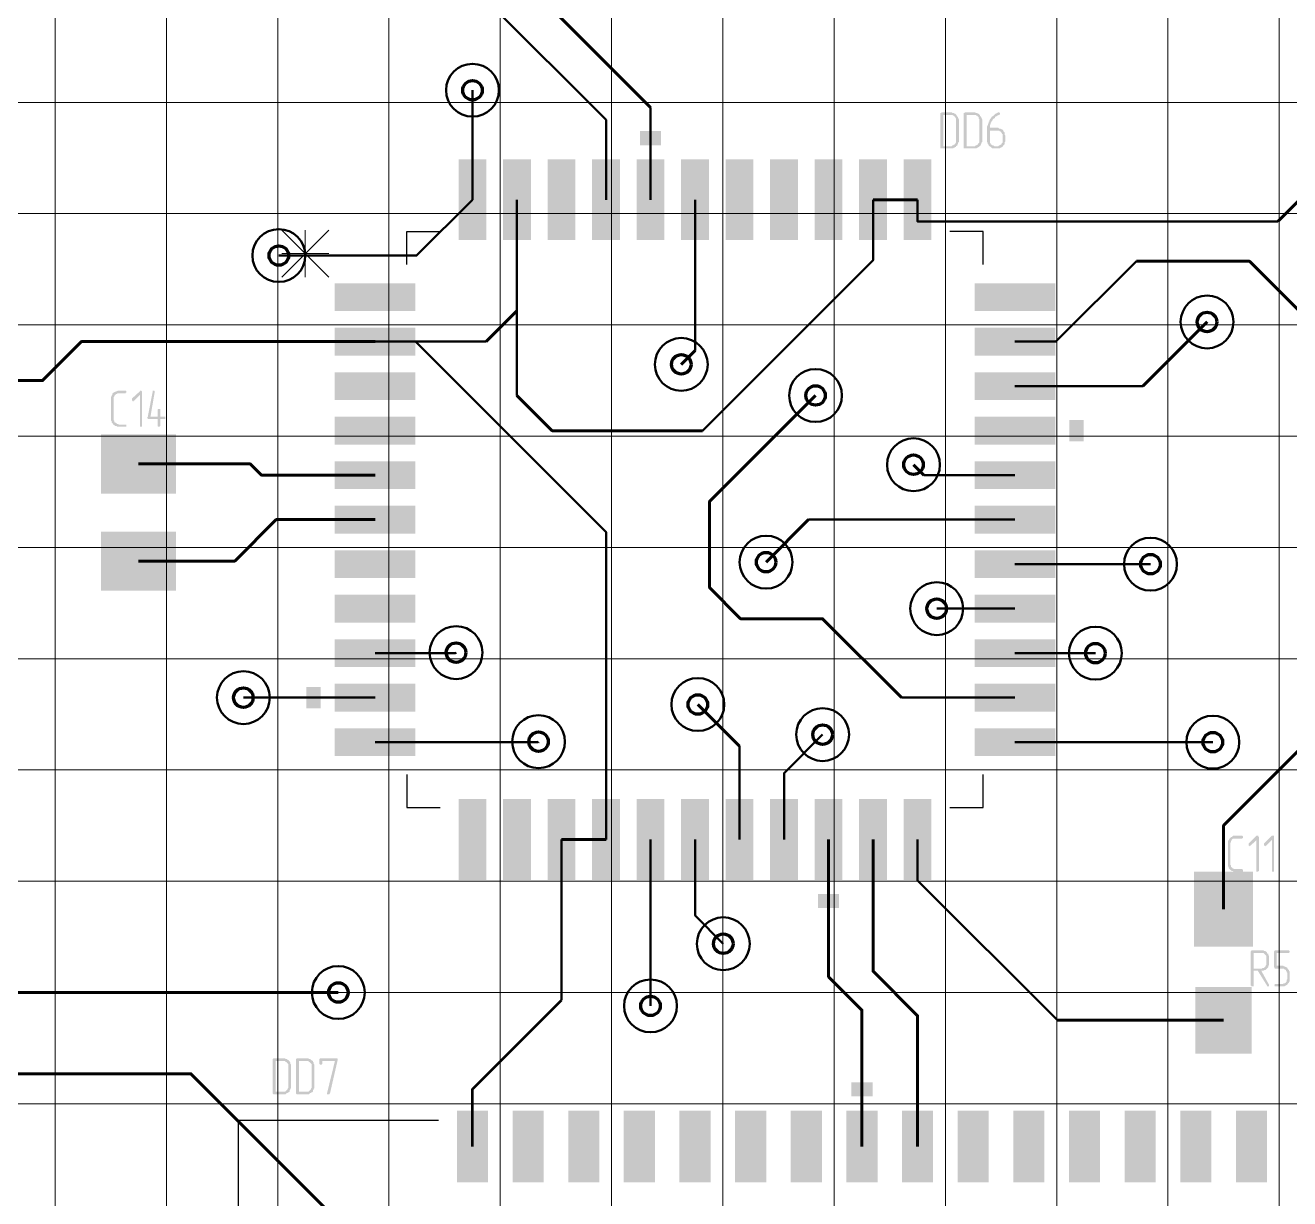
# Paper-space layout 'Layout1' of a CAD drawing. Extents: x -1 to 840, y -1 to 593.
# Drawn here: x 200.23 to 245.69, y 407.77 to 449.96 of the extents above; entities that cross this region are included whole.
import ezdxf

# ---------------------------------------------------------------- set-up
doc = ezdxf.new("R2010")
doc.units = 0
doc.header["$MEASUREMENT"] = 0
doc.layers.add('PDF _Геометрия', color=7, linetype='CONTINUOUS')
doc.layers.add('PDF _Сплошная заливка', color=7, linetype='CONTINUOUS')

psp = doc.layouts.get("Layout1")

# ---------------------------------------------------------------- hatches: boundary and pattern name
at = {"layer": 'PDF _Сплошная заливка', "transparency": 33554559}
h = psp.add_hatch(color=256, dxfattribs=at)
h.paths.add_polyline_path([(233.517, 446.731), (233.237, 446.731), (233.237, 445.613), (233.517, 445.613), (233.542, 445.613), (233.542, 445.613), (233.568, 445.638), (233.593, 445.638), (233.618, 445.664), (233.644, 445.664), (233.644, 445.664), (233.644, 445.689), (233.669, 445.689), (233.669, 445.715), (233.669, 445.715), (233.695, 445.74), (233.695, 445.765), (233.695, 445.791), (233.695, 446.553), (233.695, 446.553), (233.695, 446.553), (233.695, 446.578), (233.695, 446.578), (233.695, 446.604), (233.669, 446.629), (233.669, 446.654), (233.644, 446.68), (233.644, 446.68), (233.618, 446.68), (233.618, 446.705), (233.593, 446.705), (233.593, 446.705), (233.568, 446.731), (233.542, 446.731)], flags=0)
h.paths.add_polyline_path([(233.517, 446.832), (233.542, 446.832), (233.568, 446.807), (233.618, 446.807), (233.644, 446.781), (233.669, 446.781), (233.695, 446.756), (233.695, 446.756), (233.72, 446.731), (233.72, 446.731), (233.72, 446.705), (233.746, 446.68), (233.771, 446.654), (233.771, 446.629), (233.796, 446.578), (233.796, 446.578), (233.796, 446.553), (233.796, 445.791), (233.796, 445.791), (233.796, 445.791), (233.796, 445.791), (233.796, 445.791), (233.796, 445.765), (233.771, 445.74), (233.771, 445.715), (233.746, 445.664), (233.746, 445.638), (233.695, 445.613), (233.695, 445.613), (233.695, 445.588), (233.669, 445.588), (233.644, 445.562), (233.618, 445.562), (233.593, 445.537), (233.542, 445.537), (233.517, 445.537), (233.187, 445.537), (233.161, 445.537), (233.161, 445.537), (233.161, 445.537), (233.136, 445.537), (233.136, 445.562), (233.136, 445.562), (233.136, 446.781), (233.136, 446.781), (233.136, 446.781), (233.136, 446.807), (233.136, 446.807), (233.161, 446.807), (233.161, 446.807), (233.161, 446.832), (233.187, 446.832)], flags=0)
h = psp.add_hatch(color=256, dxfattribs=at)
h.paths.add_polyline_path([(234.355, 446.731), (234.076, 446.731), (234.076, 445.613), (234.355, 445.613), (234.381, 445.613), (234.381, 445.613), (234.406, 445.638), (234.431, 445.638), (234.457, 445.664), (234.482, 445.664), (234.482, 445.664), (234.482, 445.689), (234.482, 445.689), (234.508, 445.715), (234.508, 445.715), (234.533, 445.74), (234.533, 445.765), (234.533, 445.791), (234.533, 446.553), (234.533, 446.553), (234.533, 446.553), (234.533, 446.578), (234.533, 446.578), (234.508, 446.604), (234.508, 446.629), (234.508, 446.654), (234.482, 446.68), (234.482, 446.68), (234.457, 446.68), (234.457, 446.705), (234.431, 446.705), (234.431, 446.705), (234.406, 446.731), (234.381, 446.731)], flags=0)
h.paths.add_polyline_path([(234.355, 446.832), (234.381, 446.832), (234.406, 446.807), (234.457, 446.807), (234.482, 446.781), (234.508, 446.781), (234.533, 446.756), (234.533, 446.756), (234.559, 446.731), (234.559, 446.731), (234.559, 446.705), (234.584, 446.68), (234.609, 446.654), (234.609, 446.629), (234.635, 446.578), (234.635, 446.578), (234.635, 446.553), (234.635, 445.791), (234.635, 445.791), (234.635, 445.791), (234.635, 445.791), (234.635, 445.791), (234.635, 445.765), (234.609, 445.74), (234.609, 445.715), (234.584, 445.664), (234.584, 445.638), (234.533, 445.613), (234.533, 445.613), (234.533, 445.588), (234.508, 445.588), (234.482, 445.562), (234.457, 445.562), (234.431, 445.537), (234.381, 445.537), (234.355, 445.537), (234, 445.537), (234, 445.537), (234, 445.537), (234, 445.537), (233.974, 445.537), (233.974, 445.562), (233.974, 445.562), (233.974, 446.781), (233.974, 446.781), (233.974, 446.781), (233.974, 446.807), (233.974, 446.807), (233.974, 446.807), (234, 446.807), (234, 446.832), (234.025, 446.832)], flags=0)
h = psp.add_hatch(color=256, dxfattribs=at)
h.paths.add_polyline_path([(235.194, 446.172), (234.914, 446.172), (234.914, 445.791), (234.914, 445.791), (234.914, 445.791), (234.914, 445.765), (234.914, 445.765), (234.914, 445.74), (234.94, 445.715), (234.94, 445.689), (234.965, 445.664), (234.965, 445.664), (234.965, 445.664), (234.99, 445.664), (234.99, 445.638), (235.016, 445.638), (235.041, 445.638), (235.067, 445.613), (235.092, 445.613), (235.194, 445.613), (235.219, 445.613), (235.219, 445.613), (235.244, 445.638), (235.27, 445.638), (235.295, 445.664), (235.321, 445.664), (235.321, 445.664), (235.321, 445.689), (235.321, 445.689), (235.346, 445.715), (235.346, 445.715), (235.371, 445.74), (235.371, 445.765), (235.371, 445.791), (235.371, 445.994), (235.371, 445.994), (235.371, 445.994), (235.371, 446.019), (235.371, 446.045), (235.346, 446.045), (235.346, 446.07), (235.321, 446.096), (235.321, 446.121), (235.321, 446.121), (235.295, 446.121), (235.295, 446.146), (235.27, 446.146), (235.27, 446.146), (235.244, 446.172), (235.219, 446.172)], flags=0)
h.paths.add_polyline_path([(235.244, 446.832), (235.244, 446.832), (235.27, 446.807), (235.27, 446.807), (235.27, 446.807), (235.27, 446.781), (235.27, 446.781), (235.27, 446.781), (235.27, 446.781), (235.27, 446.756), (235.27, 446.756), (235.27, 446.756), (235.27, 446.756), (235.244, 446.731), (235.244, 446.731), (235.219, 446.731), (235.219, 446.731), (235.168, 446.705), (235.168, 446.705), (235.168, 446.705), (235.143, 446.68), (235.143, 446.68), (235.117, 446.68), (235.092, 446.654), (235.092, 446.654), (235.092, 446.629), (235.067, 446.629), (235.067, 446.604), (235.041, 446.604), (235.016, 446.578), (235.016, 446.553), (234.99, 446.527), (234.99, 446.527), (234.99, 446.502), (234.965, 446.502), (234.965, 446.477), (234.965, 446.477), (234.94, 446.451), (234.94, 446.426), (234.94, 446.4), (234.94, 446.4), (234.914, 446.375), (234.914, 446.375), (234.914, 446.35), (234.914, 446.324), (234.914, 446.324), (234.914, 446.299), (234.914, 446.273), (235.194, 446.273), (235.194, 446.273), (235.219, 446.273), (235.244, 446.248), (235.27, 446.248), (235.321, 446.223), (235.346, 446.223), (235.371, 446.197), (235.397, 446.172), (235.397, 446.172), (235.397, 446.146), (235.422, 446.121), (235.448, 446.096), (235.448, 446.07), (235.448, 446.019), (235.473, 445.994), (235.473, 445.791), (235.473, 445.791), (235.473, 445.791), (235.473, 445.791), (235.473, 445.791), (235.448, 445.765), (235.448, 445.74), (235.448, 445.689), (235.422, 445.664), (235.397, 445.638), (235.371, 445.613), (235.371, 445.613), (235.371, 445.588), (235.346, 445.588), (235.321, 445.562), (235.295, 445.562), (235.27, 445.537), (235.219, 445.537), (235.194, 445.537), (235.092, 445.537), (235.067, 445.537), (235.041, 445.537), (235.016, 445.537), (234.99, 445.537), (234.965, 445.562), (234.94, 445.588), (234.889, 445.613), (234.889, 445.613), (234.889, 445.613), (234.889, 445.613), (234.863, 445.638), (234.863, 445.664), (234.838, 445.689), (234.838, 445.715), (234.812, 445.765), (234.812, 445.791), (234.812, 445.791), (234.812, 446.223), (234.812, 446.223), (234.812, 446.223), (234.812, 446.223), (234.812, 446.248), (234.812, 446.273), (234.812, 446.273), (234.812, 446.299), (234.812, 446.324), (234.838, 446.375), (234.863, 446.451), (234.863, 446.477), (234.889, 446.502), (234.889, 446.527), (234.914, 446.578), (234.914, 446.578), (234.914, 446.578), (234.914, 446.578), (234.94, 446.604), (234.94, 446.604), (234.965, 446.629), (234.965, 446.654), (234.99, 446.68), (235.016, 446.68), (235.041, 446.705), (235.067, 446.731), (235.092, 446.756), (235.117, 446.781), (235.143, 446.781), (235.168, 446.807), (235.219, 446.832), (235.219, 446.832)], flags=0)
for points in [[(203.844, 436.825), (203.844, 436.825), (203.87, 436.799), (203.87, 436.799), (203.87, 436.799), (203.87, 436.799), (203.87, 436.774), (203.87, 436.774), (203.87, 436.774), (203.87, 436.748), (203.87, 436.748), (203.87, 436.748), (203.844, 436.748), (203.844, 436.723), (203.819, 436.723), (203.59, 436.723), (203.565, 436.723), (203.565, 436.723), (203.539, 436.723), (203.514, 436.698), (203.489, 436.698), (203.463, 436.672), (203.463, 436.672), (203.463, 436.672), (203.438, 436.647), (203.438, 436.647), (203.438, 436.621), (203.412, 436.596), (203.412, 436.571), (203.412, 436.545), (203.412, 435.809), (203.412, 435.809), (203.412, 435.783), (203.412, 435.783), (203.412, 435.758), (203.438, 435.732), (203.438, 435.707), (203.438, 435.682), (203.463, 435.682), (203.463, 435.682), (203.489, 435.656), (203.489, 435.656), (203.514, 435.656), (203.514, 435.631), (203.539, 435.631), (203.565, 435.631), (203.59, 435.605), (203.844, 435.605), (203.844, 435.605), (203.844, 435.605), (203.87, 435.605), (203.87, 435.605), (203.87, 435.58), (203.87, 435.58), (203.87, 435.58), (203.87, 435.58), (203.87, 435.555), (203.87, 435.555), (203.87, 435.529), (203.87, 435.529), (203.844, 435.529), (203.844, 435.529), (203.819, 435.529), (203.59, 435.529), (203.59, 435.529), (203.565, 435.529), (203.539, 435.529), (203.514, 435.555), (203.463, 435.555), (203.438, 435.58), (203.412, 435.605), (203.412, 435.605), (203.387, 435.605), (203.387, 435.631), (203.387, 435.631), (203.361, 435.656), (203.336, 435.682), (203.336, 435.732), (203.311, 435.758), (203.311, 435.783), (203.311, 435.809), (203.311, 436.545), (203.311, 436.545), (203.311, 436.545), (203.311, 436.571), (203.311, 436.571), (203.311, 436.596), (203.336, 436.621), (203.336, 436.647), (203.361, 436.672), (203.361, 436.698), (203.387, 436.748), (203.412, 436.748), (203.412, 436.748), (203.412, 436.748), (203.438, 436.774), (203.463, 436.774), (203.489, 436.799), (203.514, 436.799), (203.565, 436.825), (203.565, 436.825)], [(204.403, 436.825), (204.403, 436.825), (204.428, 436.799), (204.428, 436.799), (204.428, 436.799), (204.428, 436.799), (204.428, 436.774), (204.428, 435.58), (204.428, 435.555), (204.428, 435.555), (204.428, 435.555), (204.428, 435.529), (204.428, 435.529), (204.403, 435.529), (204.403, 435.529), (204.378, 435.529), (204.378, 435.529), (204.378, 435.529), (204.378, 435.529), (204.352, 435.529), (204.352, 435.529), (204.352, 435.555), (204.352, 435.555), (204.352, 435.58), (204.352, 436.672), (204.149, 436.469), (204.149, 436.469), (204.124, 436.469), (204.124, 436.444), (204.124, 436.444), (204.098, 436.444), (204.098, 436.444), (204.098, 436.469), (204.073, 436.469), (204.073, 436.469), (204.073, 436.469), (204.073, 436.494), (204.073, 436.494), (204.073, 436.494), (204.073, 436.52), (204.073, 436.52), (204.073, 436.545), (204.352, 436.799), (204.352, 436.825), (204.378, 436.825), (204.378, 436.825), (204.378, 436.825)], [(204.86, 436.825), (204.86, 436.825), (204.886, 436.799), (204.886, 436.799), (204.886, 436.799), (204.886, 436.799), (204.886, 436.774), (204.886, 436.774), (204.733, 435.885), (204.987, 435.885), (204.987, 436.139), (204.987, 436.139), (204.987, 436.139), (204.987, 436.139), (205.013, 436.164), (205.013, 436.164), (205.013, 436.164), (205.013, 436.164), (205.038, 436.164), (205.038, 436.164), (205.038, 436.164), (205.064, 436.164), (205.064, 436.164), (205.064, 436.164), (205.089, 436.164), (205.089, 436.139), (205.089, 436.139), (205.089, 435.885), (205.216, 435.885), (205.241, 435.885), (205.241, 435.885), (205.267, 435.885), (205.267, 435.885), (205.267, 435.859), (205.267, 435.859), (205.267, 435.859), (205.267, 435.859), (205.267, 435.834), (205.267, 435.834), (205.267, 435.809), (205.267, 435.809), (205.241, 435.809), (205.241, 435.809), (205.216, 435.809), (205.089, 435.809), (205.089, 435.58), (205.089, 435.555), (205.089, 435.555), (205.089, 435.555), (205.064, 435.529), (205.064, 435.529), (205.064, 435.529), (205.064, 435.529), (205.038, 435.529), (205.038, 435.529), (205.038, 435.529), (205.013, 435.529), (205.013, 435.529), (205.013, 435.529), (204.987, 435.555), (204.987, 435.555), (204.987, 435.58), (204.987, 435.809), (204.657, 435.809), (204.657, 435.809), (204.632, 435.809), (204.632, 435.809), (204.632, 435.809), (204.632, 435.834), (204.632, 435.834), (204.606, 435.859), (204.632, 435.859), (204.81, 436.774), (204.81, 436.799), (204.81, 436.799), (204.81, 436.799), (204.81, 436.825), (204.86, 436.825)], [(243.984, 420.823), (243.984, 420.823), (244.009, 420.797), (244.009, 420.797), (244.009, 420.797), (244.009, 420.797), (244.009, 420.772), (244.009, 420.772), (244.009, 420.772), (244.009, 420.746), (244.009, 420.746), (244.009, 420.746), (244.009, 420.746), (243.984, 420.746), (243.984, 420.721), (243.73, 420.721), (243.73, 420.721), (243.704, 420.721), (243.679, 420.721), (243.653, 420.721), (243.628, 420.696), (243.603, 420.67), (243.603, 420.67), (243.603, 420.67), (243.603, 420.645), (243.577, 420.645), (243.577, 420.619), (243.577, 420.594), (243.552, 420.569), (243.552, 420.543), (243.552, 419.807), (243.552, 419.807), (243.552, 419.781), (243.552, 419.781), (243.577, 419.756), (243.577, 419.73), (243.577, 419.705), (243.603, 419.705), (243.603, 419.68), (243.628, 419.68), (243.628, 419.654), (243.628, 419.654), (243.653, 419.654), (243.679, 419.629), (243.704, 419.629), (243.73, 419.629), (243.755, 419.629), (243.984, 419.629), (243.984, 419.603), (243.984, 419.603), (244.009, 419.603), (244.009, 419.603), (244.009, 419.603), (244.009, 419.578), (244.009, 419.578), (244.009, 419.578), (244.009, 419.553), (244.009, 419.553), (244.009, 419.527), (244.009, 419.527), (244.009, 419.527), (243.984, 419.527), (243.984, 419.527), (243.73, 419.527), (243.73, 419.527), (243.704, 419.527), (243.679, 419.527), (243.653, 419.553), (243.628, 419.553), (243.577, 419.578), (243.552, 419.603), (243.552, 419.603), (243.552, 419.603), (243.526, 419.629), (243.526, 419.629), (243.501, 419.654), (243.501, 419.68), (243.475, 419.73), (243.475, 419.756), (243.475, 419.781), (243.475, 419.807), (243.475, 420.543), (243.475, 420.543), (243.475, 420.543), (243.475, 420.569), (243.475, 420.569), (243.475, 420.594), (243.475, 420.619), (243.475, 420.645), (243.501, 420.67), (243.526, 420.721), (243.552, 420.746), (243.552, 420.746), (243.552, 420.746), (243.552, 420.746), (243.577, 420.772), (243.603, 420.772), (243.628, 420.797), (243.653, 420.823), (243.704, 420.823), (243.73, 420.823)], [(244.543, 420.823), (244.543, 420.823), (244.568, 420.823), (244.568, 420.797), (244.568, 420.797), (244.568, 420.797), (244.593, 420.772), (244.593, 419.578), (244.593, 419.553), (244.568, 419.553), (244.568, 419.553), (244.568, 419.527), (244.568, 419.527), (244.568, 419.527), (244.543, 419.527), (244.543, 419.527), (244.543, 419.527), (244.517, 419.527), (244.517, 419.527), (244.492, 419.527), (244.492, 419.527), (244.492, 419.553), (244.492, 419.553), (244.492, 419.578), (244.492, 420.67), (244.288, 420.467), (244.288, 420.467), (244.288, 420.467), (244.263, 420.467), (244.263, 420.442), (244.263, 420.442), (244.238, 420.467), (244.238, 420.467), (244.212, 420.467), (244.212, 420.467), (244.212, 420.467), (244.212, 420.492), (244.212, 420.492), (244.212, 420.492), (244.212, 420.518), (244.212, 420.518), (244.212, 420.543), (244.492, 420.823), (244.492, 420.823), (244.517, 420.823), (244.517, 420.823), (244.543, 420.823)], [(245.101, 420.823), (245.101, 420.823), (245.127, 420.823), (245.127, 420.797), (245.127, 420.797), (245.127, 420.797), (245.127, 420.772), (245.127, 419.578), (245.127, 419.553), (245.127, 419.553), (245.127, 419.553), (245.127, 419.527), (245.127, 419.527), (245.127, 419.527), (245.101, 419.527), (245.101, 419.527), (245.101, 419.527), (245.076, 419.527), (245.076, 419.527), (245.051, 419.527), (245.051, 419.527), (245.051, 419.553), (245.051, 419.553), (245.051, 419.578), (245.051, 420.67), (244.847, 420.467), (244.847, 420.467), (244.847, 420.467), (244.822, 420.467), (244.822, 420.442), (244.822, 420.442), (244.797, 420.467), (244.797, 420.467), (244.771, 420.467), (244.771, 420.467), (244.771, 420.467), (244.771, 420.492), (244.771, 420.492), (244.771, 420.492), (244.771, 420.518), (244.771, 420.518), (244.771, 420.543), (245.051, 420.823), (245.051, 420.823), (245.076, 420.823), (245.076, 420.823), (245.101, 420.823)], [(245.66, 416.708), (245.66, 416.708), (245.686, 416.682), (245.686, 416.682), (245.686, 416.682), (245.686, 416.682), (245.686, 416.657), (245.686, 416.657), (245.686, 416.657), (245.686, 416.632), (245.686, 416.632), (245.686, 416.632), (245.686, 416.632), (245.66, 416.606), (245.66, 416.606), (245.228, 416.606), (245.228, 416.149), (245.432, 416.149), (245.432, 416.149), (245.457, 416.149), (245.483, 416.124), (245.508, 416.124), (245.559, 416.098), (245.584, 416.098), (245.609, 416.073), (245.609, 416.047), (245.635, 416.047), (245.635, 416.022), (245.66, 415.997), (245.66, 415.971), (245.686, 415.946), (245.686, 415.895), (245.686, 415.87), (245.686, 415.692), (245.686, 415.692), (245.686, 415.666), (245.686, 415.666), (245.686, 415.666), (245.686, 415.641), (245.686, 415.616), (245.686, 415.59), (245.66, 415.539), (245.635, 415.514), (245.609, 415.489), (245.609, 415.489), (245.609, 415.463), (245.584, 415.463), (245.559, 415.438), (245.533, 415.438), (245.508, 415.412), (245.457, 415.412), (245.406, 415.412), (245.178, 415.412), (245.178, 415.412), (245.152, 415.412), (245.152, 415.412), (245.152, 415.412), (245.152, 415.438), (245.152, 415.438), (245.127, 415.463), (245.127, 415.463), (245.152, 415.463), (245.152, 415.463), (245.152, 415.489), (245.152, 415.489), (245.152, 415.489), (245.178, 415.489), (245.178, 415.489), (245.432, 415.489), (245.457, 415.489), (245.457, 415.514), (245.483, 415.514), (245.508, 415.514), (245.533, 415.539), (245.559, 415.539), (245.559, 415.565), (245.559, 415.565), (245.559, 415.565), (245.584, 415.59), (245.584, 415.616), (245.584, 415.641), (245.609, 415.666), (245.609, 415.692), (245.609, 415.87), (245.609, 415.87), (245.609, 415.87), (245.609, 415.895), (245.584, 415.92), (245.584, 415.92), (245.584, 415.946), (245.559, 415.971), (245.559, 415.997), (245.533, 415.997), (245.533, 415.997), (245.533, 416.022), (245.508, 416.022), (245.483, 416.022), (245.483, 416.047), (245.457, 416.047), (245.406, 416.047), (245.178, 416.047), (245.178, 416.047), (245.152, 416.047), (245.152, 416.073), (245.152, 416.073), (245.152, 416.073), (245.127, 416.098), (245.127, 416.657), (245.127, 416.657), (245.127, 416.657), (245.152, 416.682), (245.152, 416.682), (245.152, 416.682), (245.152, 416.708), (245.178, 416.708), (245.178, 416.708)], [(211.415, 412.822), (211.44, 412.822), (211.44, 412.822), (211.44, 412.822), (211.466, 412.796), (211.466, 412.796), (211.466, 412.771), (211.466, 412.771), (211.186, 411.552), (211.186, 411.552), (211.186, 411.552), (211.161, 411.552), (211.161, 411.526), (211.135, 411.526), (211.135, 411.526), (211.11, 411.526), (211.11, 411.526), (211.11, 411.526), (211.084, 411.526), (211.084, 411.552), (211.084, 411.552), (211.084, 411.577), (211.084, 411.577), (211.364, 412.72), (210.907, 412.72), (210.907, 412.644), (210.907, 412.644), (210.907, 412.618), (210.907, 412.618), (210.881, 412.593), (210.881, 412.593), (210.881, 412.593), (210.856, 412.593), (210.856, 412.593), (210.856, 412.593), (210.856, 412.593), (210.83, 412.593), (210.83, 412.593), (210.83, 412.593), (210.805, 412.618), (210.805, 412.618), (210.805, 412.644), (210.805, 412.771), (210.805, 412.771), (210.805, 412.796), (210.805, 412.796), (210.805, 412.796), (210.83, 412.822), (210.83, 412.822), (210.83, 412.822), (210.856, 412.822)]]:
    psp.add_hatch(color=256, dxfattribs=at).paths.add_polyline_path(points)
h = psp.add_hatch(color=256, dxfattribs=at)
h.paths.add_polyline_path([(244.67, 416.606), (244.39, 416.606), (244.39, 416.047), (244.695, 416.047), (244.695, 416.047), (244.72, 416.073), (244.746, 416.073), (244.771, 416.073), (244.771, 416.098), (244.797, 416.098), (244.797, 416.098), (244.822, 416.124), (244.822, 416.124), (244.822, 416.149), (244.847, 416.174), (244.847, 416.174), (244.847, 416.2), (244.847, 416.251), (244.847, 416.428), (244.847, 416.428), (244.847, 416.428), (244.847, 416.454), (244.847, 416.479), (244.847, 416.479), (244.847, 416.505), (244.822, 416.53), (244.797, 416.555), (244.797, 416.555), (244.797, 416.555), (244.771, 416.581), (244.771, 416.581), (244.746, 416.606), (244.72, 416.606), (244.695, 416.606)], flags=0)
h.paths.add_polyline_path([(244.695, 416.708), (244.72, 416.708), (244.746, 416.708), (244.771, 416.682), (244.797, 416.682), (244.847, 416.657), (244.873, 416.632), (244.873, 416.632), (244.873, 416.632), (244.873, 416.606), (244.898, 416.581), (244.924, 416.581), (244.924, 416.53), (244.949, 416.505), (244.949, 416.479), (244.949, 416.454), (244.949, 416.428), (244.949, 416.251), (244.949, 416.225), (244.949, 416.225), (244.949, 416.225), (244.949, 416.225), (244.949, 416.2), (244.949, 416.174), (244.924, 416.149), (244.924, 416.098), (244.898, 416.073), (244.873, 416.047), (244.873, 416.047), (244.873, 416.047), (244.847, 416.022), (244.847, 416.022), (244.822, 415.997), (244.797, 415.997), (244.746, 415.971), (244.72, 415.971), (244.67, 415.971), (244.67, 415.971), (244.949, 415.463), (244.949, 415.463), (244.949, 415.463), (244.949, 415.463), (244.949, 415.438), (244.949, 415.438), (244.949, 415.438), (244.949, 415.438), (244.949, 415.412), (244.924, 415.412), (244.924, 415.412), (244.924, 415.412), (244.898, 415.412), (244.898, 415.412), (244.873, 415.412), (244.873, 415.412), (244.873, 415.412), (244.873, 415.412), (244.873, 415.438), (244.543, 415.971), (244.39, 415.971), (244.39, 415.438), (244.39, 415.438), (244.39, 415.438), (244.39, 415.438), (244.39, 415.412), (244.39, 415.412), (244.365, 415.412), (244.365, 415.412), (244.339, 415.412), (244.339, 415.412), (244.339, 415.412), (244.339, 415.412), (244.314, 415.412), (244.314, 415.412), (244.314, 415.412), (244.314, 415.438), (244.288, 415.438), (244.288, 416.657), (244.288, 416.657), (244.288, 416.657), (244.314, 416.682), (244.314, 416.682), (244.314, 416.682), (244.314, 416.708), (244.339, 416.708), (244.339, 416.708)], flags=0)
h = psp.add_hatch(color=256, dxfattribs=at)
h.paths.add_polyline_path([(209.509, 412.72), (209.23, 412.72), (209.23, 411.628), (209.509, 411.628), (209.535, 411.628), (209.56, 411.628), (209.56, 411.628), (209.586, 411.628), (209.611, 411.653), (209.636, 411.679), (209.636, 411.679), (209.636, 411.679), (209.662, 411.704), (209.662, 411.704), (209.662, 411.729), (209.687, 411.755), (209.687, 411.78), (209.687, 411.806), (209.687, 412.542), (209.687, 412.542), (209.687, 412.568), (209.687, 412.568), (209.687, 412.593), (209.687, 412.618), (209.662, 412.644), (209.662, 412.644), (209.636, 412.669), (209.636, 412.669), (209.636, 412.695), (209.611, 412.695), (209.586, 412.695), (209.586, 412.72), (209.56, 412.72), (209.535, 412.72)], flags=0)
h.paths.add_polyline_path([(209.535, 412.822), (209.535, 412.822), (209.56, 412.822), (209.611, 412.796), (209.636, 412.796), (209.662, 412.771), (209.713, 412.746), (209.713, 412.746), (209.713, 412.746), (209.713, 412.72), (209.738, 412.72), (209.738, 412.695), (209.763, 412.669), (209.763, 412.618), (209.789, 412.593), (209.789, 412.568), (209.789, 412.542), (209.789, 411.806), (209.789, 411.806), (209.789, 411.806), (209.789, 411.78), (209.789, 411.78), (209.789, 411.755), (209.763, 411.729), (209.763, 411.704), (209.738, 411.679), (209.738, 411.628), (209.713, 411.602), (209.687, 411.602), (209.687, 411.602), (209.662, 411.577), (209.636, 411.577), (209.611, 411.552), (209.586, 411.526), (209.535, 411.526), (209.509, 411.526), (209.179, 411.526), (209.154, 411.526), (209.154, 411.526), (209.154, 411.526), (209.128, 411.552), (209.128, 411.552), (209.128, 411.577), (209.128, 412.771), (209.128, 412.771), (209.128, 412.796), (209.128, 412.796), (209.128, 412.796), (209.154, 412.822), (209.154, 412.822), (209.154, 412.822), (209.179, 412.822), (209.509, 412.822)], flags=0)
h = psp.add_hatch(color=256, dxfattribs=at)
h.paths.add_polyline_path([(210.348, 412.72), (210.068, 412.72), (210.068, 411.628), (210.348, 411.628), (210.373, 411.628), (210.373, 411.628), (210.399, 411.628), (210.424, 411.628), (210.449, 411.653), (210.475, 411.679), (210.475, 411.679), (210.475, 411.679), (210.5, 411.704), (210.5, 411.704), (210.5, 411.729), (210.526, 411.755), (210.526, 411.78), (210.526, 411.806), (210.526, 412.542), (210.526, 412.542), (210.526, 412.568), (210.526, 412.568), (210.526, 412.593), (210.526, 412.618), (210.5, 412.644), (210.5, 412.644), (210.475, 412.669), (210.475, 412.669), (210.449, 412.695), (210.449, 412.695), (210.424, 412.695), (210.424, 412.72), (210.399, 412.72), (210.373, 412.72)], flags=0)
h.paths.add_polyline_path([(210.348, 412.822), (210.373, 412.822), (210.399, 412.822), (210.449, 412.796), (210.475, 412.796), (210.5, 412.771), (210.526, 412.746), (210.551, 412.746), (210.551, 412.746), (210.551, 412.72), (210.576, 412.72), (210.576, 412.695), (210.602, 412.669), (210.602, 412.618), (210.627, 412.593), (210.627, 412.568), (210.627, 412.542), (210.627, 411.806), (210.627, 411.806), (210.627, 411.806), (210.627, 411.78), (210.627, 411.78), (210.627, 411.755), (210.602, 411.729), (210.602, 411.704), (210.576, 411.679), (210.576, 411.628), (210.551, 411.602), (210.526, 411.602), (210.526, 411.602), (210.5, 411.577), (210.475, 411.577), (210.449, 411.552), (210.424, 411.526), (210.373, 411.526), (210.348, 411.526), (210.018, 411.526), (209.992, 411.526), (209.992, 411.526), (209.992, 411.526), (209.967, 411.552), (209.967, 411.552), (209.967, 411.577), (209.967, 412.771), (209.967, 412.771), (209.967, 412.796), (209.967, 412.796), (209.967, 412.796), (209.992, 412.822), (209.992, 412.822), (209.992, 412.822), (210.018, 412.822)], flags=0)

# ---------------------------------------------------------------- linework, layer by layer
at = {"layer": 'PDF _Геометрия', "lineweight": 20}
for points in [[(201.307, 329.948), (201.307, 331.188), (201.307, 491.187)], [(205.308, 328.708), (205.308, 331.188), (205.308, 491.187)], [(209.308, 329.948), (209.308, 331.188), (209.308, 491.187)], [(213.309, 328.708), (213.309, 331.188), (213.309, 491.187)], [(217.31, 329.948), (217.31, 331.188), (217.31, 491.187)], [(221.311, 328.708), (221.311, 331.188), (221.311, 491.187)], [(225.311, 329.948), (225.311, 331.188), (225.311, 491.187)], [(229.312, 328.708), (229.312, 331.188), (229.312, 491.187)], [(233.313, 329.948), (233.313, 331.188), (233.313, 491.187)], [(237.314, 328.708), (237.314, 331.188), (237.314, 491.187)], [(241.314, 329.948), (241.314, 331.188), (241.314, 491.187)], [(245.315, 328.708), (245.315, 331.188), (245.315, 491.187)], [(108.05, 447.188), (109.29, 447.188), (349.334, 447.188)], [(106.809, 443.188), (109.29, 443.188), (349.334, 443.188)], [(108.05, 439.188), (109.29, 439.188), (349.334, 439.188)], [(106.809, 435.187), (109.29, 435.187), (349.334, 435.187)], [(108.05, 431.187), (109.29, 431.187), (349.334, 431.187)], [(106.809, 427.187), (109.29, 427.187), (349.334, 427.187)], [(108.05, 423.187), (109.29, 423.187), (349.334, 423.187)], [(106.809, 419.187), (109.29, 419.187), (349.334, 419.187)], [(108.05, 415.187), (109.29, 415.187), (349.334, 415.187)], [(106.809, 411.187), (109.29, 411.187), (349.334, 411.187)]]:
    psp.add_lwpolyline(points, dxfattribs=at)
at = {"layer": 'PDF _Геометрия', "lineweight": 60}
for points in [[(222.711, 447.003), (219.022, 450.692), (219.022, 460.731), (223.391, 465.099), (223.391, 466.947)], [(245.259, 442.9), (246.821, 444.462), (246.821, 446.188)], [(230.712, 443.687), (232.313, 443.687)], [(248.003, 429.997), (248.003, 437.718), (244.243, 441.477), (240.178, 441.477)], [(212.809, 438.587), (202.252, 438.587), (200.852, 437.188), (193.942, 437.188), (190.305, 437.188), (188.014, 437.188), (185.507, 439.694), (184.237, 439.694), (184.237, 409.219), (194.306, 399.153), (194.306, 394.538), (201.956, 402.187)], [(216.806, 438.587), (217.91, 439.692)], [(240.412, 436.987), (242.719, 439.293)], [(223.818, 437.769), (224.311, 438.263)], [(217.91, 436.651), (219.177, 435.384), (224.584, 435.384)], [(228.644, 436.651), (224.835, 432.842), (224.835, 429.743), (225.952, 428.626), (228.899, 428.626), (231.738, 425.788)], [(204.308, 434.188), (208.321, 434.188), (208.721, 433.788), (212.809, 433.788)], [(232.542, 433.788), (232.167, 434.162)], [(243.315, 418.188), (243.315, 421.187), (256.317, 434.188)], [(204.308, 430.694), (207.762, 430.694), (209.256, 432.188), (212.809, 432.188)], [(226.866, 430.657), (228.397, 432.188)], [(225.911, 424.042), (224.413, 425.541)], [(218.668, 424.187), (218.686, 424.205)], [(226.312, 340.108), (223.137, 343.281), (216.806, 343.281), (214.926, 345.161), (214.926, 367.106), (216.552, 368.732), (216.552, 401.904), (206.187, 412.267), (189.928, 412.267), (186.304, 415.89), (186.304, 421.108)], [(219.51, 420.687), (221.111, 420.687)], [(230.312, 409.652), (230.312, 414.553), (229.112, 415.754), (229.112, 420.687)], [(232.313, 409.652), (232.313, 414.35), (230.712, 415.95), (230.712, 420.687)], [(196.306, 415.187), (211.487, 415.187)], [(237.343, 414.188), (243.315, 414.188)]]:
    psp.add_lwpolyline(points, dxfattribs=at)
at = {"layer": 'PDF _Геометрия', "lineweight": 50}
for points in [[(221.111, 443.687), (221.111, 446.557), (216.928, 450.74)], [(209.349, 441.681), (214.303, 441.681), (216.31, 443.687), (216.31, 447.624)], [(222.711, 443.687), (222.711, 447.003)], [(217.91, 436.651), (217.91, 439.692), (217.91, 443.687)], [(224.311, 438.263), (224.311, 443.687)], [(224.584, 435.384), (230.712, 441.512), (230.712, 443.687)], [(245.259, 442.9), (232.313, 442.9), (232.313, 443.687)], [(235.813, 438.587), (237.288, 438.587), (240.178, 441.477)], [(212.809, 438.587), (214.26, 438.587)], [(221.111, 420.687), (221.111, 431.738), (214.26, 438.587), (216.806, 438.587)], [(235.813, 436.987), (240.412, 436.987)], [(232.542, 433.788), (235.813, 433.788)], [(228.397, 432.188), (235.813, 432.188)], [(235.813, 430.587), (240.686, 430.587)], [(233.001, 428.987), (235.813, 428.987)], [(212.809, 427.388), (215.702, 427.388), (215.72, 427.406)], [(235.813, 427.388), (238.705, 427.388)], [(208.074, 425.788), (212.809, 425.788)], [(231.738, 425.788), (235.813, 425.788)], [(212.809, 424.187), (218.668, 424.187)], [(227.512, 420.687), (227.512, 423.073), (228.899, 424.459)], [(235.813, 424.187), (242.928, 424.187)], [(225.911, 420.687), (225.911, 424.042)], [(219.51, 414.909), (219.51, 420.687)], [(222.711, 414.706), (222.711, 420.687)], [(225.327, 416.941), (224.311, 417.957), (224.311, 420.687)], [(237.343, 414.188), (232.313, 419.217), (232.313, 420.687)]]:
    psp.add_lwpolyline(points, dxfattribs=at)
at = {"layer": 'PDF _Геометрия', "lineweight": 15}
for points in [[(209.454, 442.596), (211.146, 440.903)], [(209.454, 440.903), (211.146, 442.596)], [(210.3, 440.903), (210.3, 442.596)], [(209.454, 441.749), (211.146, 441.749)]]:
    psp.add_lwpolyline(points, dxfattribs=at)
at = {"layer": 'PDF _Геометрия', "lineweight": 30}
for points in [[(213.955, 441.353), (213.955, 442.541), (215.144, 442.541)], [(234.667, 441.353), (234.667, 442.541), (233.478, 442.541)], [(213.955, 423.022), (213.955, 421.834), (215.144, 421.834)], [(233.478, 421.834), (234.667, 421.834), (234.667, 423.022)], [(207.899, 403.412), (207.899, 410.597), (215.085, 410.597)]]:
    psp.add_lwpolyline(points, dxfattribs=at)
at = {"layer": 'PDF _Геометрия', "lineweight": 53}
psp.add_lwpolyline([(216.31, 409.652), (216.31, 411.709), (219.51, 414.909)], dxfattribs=at)
at = {"layer": 'PDF _Геометрия', "lineweight": 50}
for centre in [(216.31, 447.624), (209.349, 441.68), (242.719, 439.293), (223.818, 437.769), (228.645, 436.651), (232.167, 434.162), (226.866, 430.657), (240.686, 430.587), (233.002, 428.987), (215.72, 427.406), (238.705, 427.387), (208.074, 425.788), (224.413, 425.541), (218.686, 424.205), (228.899, 424.459), (242.928, 424.187), (225.328, 416.941), (211.487, 415.187), (222.711, 414.706)]:
    psp.add_circle(centre, 0.95, dxfattribs=at)
at = {"layer": 'PDF _Геометрия', "color": 7, "lineweight": 70, "true_color": 0xffffff}
for centre in [(216.31, 447.624), (209.349, 441.681), (242.719, 439.293), (223.818, 437.769), (228.645, 436.651), (232.167, 434.162), (226.866, 430.657), (240.686, 430.587), (233.001, 428.987), (215.72, 427.406), (238.705, 427.387), (208.074, 425.788), (224.413, 425.541), (228.899, 424.459), (218.686, 424.205), (242.928, 424.187), (225.327, 416.941), (211.487, 415.187), (222.711, 414.706)]:
    psp.add_circle(centre, 0.35, dxfattribs=at)
at = {"layer": 'PDF _Сплошная заливка', "lineweight": 0, "transparency": 33554559}
for points in [[(223.092, 445.646), (222.33, 445.646), (223.092, 446.154), (222.33, 446.154)], [(237.772, 435.768), (238.28, 435.768), (237.772, 435.007), (238.28, 435.007)], [(210.851, 426.169), (210.343, 426.169), (210.851, 425.407), (210.343, 425.407)], [(229.493, 418.729), (228.731, 418.729), (229.493, 418.221), (228.731, 418.221)], [(230.693, 411.451), (230.693, 411.959), (229.931, 411.451), (229.931, 411.959)]]:
    psp.add_solid(points, dxfattribs=at)
at = {"layer": 'PDF _Сплошная заливка', "lineweight": 30, "transparency": 33554559}
for points in [[(216.81, 445.138), (216.81, 442.237), (215.81, 445.138), (215.81, 442.237)], [(216.81, 445.138), (216.81, 442.237), (215.81, 445.138), (215.81, 442.237)], [(218.41, 445.138), (218.41, 442.237), (217.41, 445.138), (217.41, 442.237)], [(218.41, 445.138), (218.41, 442.237), (217.41, 445.138), (217.41, 442.237)], [(220.011, 445.138), (220.011, 442.237), (219.01, 445.138), (219.01, 442.237)], [(220.011, 445.138), (220.011, 442.237), (219.01, 445.138), (219.01, 442.237)], [(221.611, 445.138), (221.611, 442.237), (220.611, 445.138), (220.611, 442.237)], [(221.611, 445.138), (221.611, 442.237), (220.611, 445.138), (220.611, 442.237)], [(223.211, 445.138), (223.211, 442.237), (222.211, 445.138), (222.211, 442.237)], [(223.211, 445.138), (223.211, 442.237), (222.211, 445.138), (222.211, 442.237)], [(224.811, 445.138), (224.811, 442.237), (223.811, 445.138), (223.811, 442.237)], [(224.811, 445.138), (224.811, 442.237), (223.811, 445.138), (223.811, 442.237)], [(226.412, 445.138), (226.412, 442.237), (225.411, 445.138), (225.411, 442.237)], [(226.412, 445.138), (226.412, 442.237), (225.411, 445.138), (225.411, 442.237)], [(228.012, 445.138), (228.012, 442.237), (227.012, 445.138), (227.012, 442.237)], [(228.012, 445.138), (228.012, 442.237), (227.012, 445.138), (227.012, 442.237)], [(229.612, 445.138), (229.612, 442.237), (228.612, 445.138), (228.612, 442.237)], [(229.612, 445.138), (229.612, 442.237), (228.612, 445.138), (228.612, 442.237)], [(231.212, 445.138), (231.212, 442.237), (230.212, 445.138), (230.212, 442.237)], [(231.212, 445.138), (231.212, 442.237), (230.212, 445.138), (230.212, 442.237)], [(232.813, 445.138), (232.813, 442.237), (231.813, 445.138), (231.813, 442.237)], [(232.813, 445.138), (232.813, 442.237), (231.813, 445.138), (231.813, 442.237)], [(211.359, 440.687), (214.259, 440.687), (211.359, 439.687), (214.259, 439.687)], [(211.359, 440.687), (214.259, 440.687), (211.359, 439.687), (214.259, 439.687)], [(234.363, 440.687), (237.264, 440.687), (234.363, 439.687), (237.264, 439.687)], [(234.363, 440.687), (237.264, 440.687), (234.363, 439.687), (237.264, 439.687)], [(211.359, 439.088), (214.259, 439.088), (211.359, 438.087), (214.259, 438.087)], [(211.359, 439.088), (214.259, 439.088), (211.359, 438.087), (214.259, 438.087)], [(234.363, 439.088), (237.264, 439.088), (234.363, 438.087), (237.264, 438.087)], [(234.363, 439.088), (237.264, 439.088), (234.363, 438.087), (237.264, 438.087)], [(211.359, 437.488), (214.259, 437.488), (211.359, 436.488), (214.259, 436.488)], [(211.359, 437.488), (214.259, 437.488), (211.359, 436.488), (214.259, 436.488)], [(234.363, 437.488), (237.264, 437.488), (234.363, 436.488), (237.264, 436.488)], [(234.363, 437.488), (237.264, 437.488), (234.363, 436.488), (237.264, 436.488)], [(211.359, 435.887), (214.259, 435.887), (211.359, 434.887), (214.259, 434.887)], [(211.359, 435.887), (214.259, 435.887), (211.359, 434.888), (214.259, 434.888)], [(234.363, 435.887), (237.264, 435.887), (234.363, 434.887), (237.264, 434.887)], [(234.363, 435.887), (237.264, 435.887), (234.363, 434.888), (237.264, 434.888)], [(202.961, 435.249), (205.654, 435.249), (202.961, 433.126), (205.654, 433.126)], [(202.961, 435.249), (205.654, 435.249), (202.961, 433.126), (205.654, 433.126)], [(211.359, 434.287), (214.259, 434.287), (211.359, 433.287), (214.259, 433.287)], [(211.359, 434.287), (214.259, 434.287), (211.359, 433.287), (214.259, 433.287)], [(234.363, 434.287), (237.264, 434.287), (234.363, 433.287), (237.264, 433.287)], [(234.363, 434.287), (237.264, 434.287), (234.363, 433.287), (237.264, 433.287)], [(211.359, 432.687), (214.259, 432.687), (211.359, 431.687), (214.259, 431.687)], [(211.359, 432.687), (214.259, 432.687), (211.359, 431.687), (214.259, 431.687)], [(234.363, 432.687), (237.264, 432.687), (234.363, 431.687), (237.264, 431.687)], [(234.363, 432.687), (237.264, 432.687), (234.363, 431.687), (237.264, 431.687)], [(202.961, 431.755), (205.654, 431.755), (202.961, 429.632), (205.654, 429.632)], [(202.961, 431.755), (205.654, 431.755), (202.961, 429.632), (205.654, 429.632)], [(211.359, 431.088), (214.259, 431.088), (211.359, 430.088), (214.259, 430.088)], [(211.359, 431.088), (214.259, 431.088), (211.359, 430.088), (214.259, 430.088)], [(234.363, 431.088), (237.264, 431.088), (234.363, 430.088), (237.264, 430.088)], [(234.363, 431.088), (237.264, 431.088), (234.363, 430.088), (237.264, 430.088)], [(211.359, 429.488), (214.259, 429.488), (211.359, 428.488), (214.259, 428.488)], [(211.359, 429.488), (214.259, 429.488), (211.359, 428.488), (214.259, 428.488)], [(234.363, 429.488), (237.264, 429.488), (234.363, 428.488), (237.264, 428.488)], [(234.363, 429.488), (237.264, 429.488), (234.363, 428.488), (237.264, 428.488)], [(211.359, 427.887), (214.259, 427.887), (211.359, 426.887), (214.259, 426.887)], [(211.359, 427.887), (214.259, 427.887), (211.359, 426.887), (214.259, 426.887)], [(234.363, 427.887), (237.264, 427.887), (234.363, 426.887), (237.264, 426.887)], [(234.363, 427.887), (237.264, 427.887), (234.363, 426.887), (237.264, 426.887)], [(211.359, 426.287), (214.259, 426.287), (211.359, 425.287), (214.259, 425.287)], [(211.359, 426.287), (214.259, 426.287), (211.359, 425.287), (214.259, 425.287)], [(234.363, 426.287), (237.264, 426.287), (234.363, 425.287), (237.264, 425.287)], [(234.363, 426.287), (237.264, 426.287), (234.363, 425.287), (237.264, 425.287)], [(211.359, 424.688), (214.259, 424.688), (211.359, 423.687), (214.259, 423.687)], [(211.359, 424.688), (214.259, 424.688), (211.359, 423.687), (214.259, 423.687)], [(234.363, 424.688), (237.264, 424.688), (234.363, 423.687), (237.264, 423.687)], [(234.363, 424.688), (237.264, 424.688), (234.363, 423.687), (237.264, 423.687)], [(216.81, 422.138), (216.81, 419.237), (215.81, 422.138), (215.81, 419.237)], [(216.81, 422.138), (216.81, 419.237), (215.81, 422.138), (215.81, 419.237)], [(218.41, 422.138), (218.41, 419.237), (217.41, 422.138), (217.41, 419.237)], [(218.41, 422.138), (218.41, 419.237), (217.41, 422.138), (217.41, 419.237)], [(220.011, 422.138), (220.011, 419.237), (219.01, 422.138), (219.01, 419.237)], [(220.011, 422.138), (220.011, 419.237), (219.01, 422.138), (219.01, 419.237)], [(221.611, 422.138), (221.611, 419.237), (220.611, 422.138), (220.611, 419.237)], [(221.611, 422.138), (221.611, 419.237), (220.611, 422.138), (220.611, 419.237)], [(223.211, 422.138), (223.211, 419.237), (222.211, 422.138), (222.211, 419.237)], [(223.211, 422.138), (223.211, 419.237), (222.211, 422.138), (222.211, 419.237)], [(224.811, 422.138), (224.811, 419.237), (223.811, 422.138), (223.811, 419.237)], [(224.811, 422.138), (224.811, 419.237), (223.811, 422.138), (223.811, 419.237)], [(226.412, 422.138), (226.412, 419.237), (225.411, 422.138), (225.411, 419.237)], [(226.412, 422.138), (226.412, 419.237), (225.411, 422.138), (225.411, 419.237)], [(228.012, 422.138), (228.012, 419.237), (227.012, 422.138), (227.012, 419.237)], [(228.012, 422.138), (228.012, 419.237), (227.012, 422.138), (227.012, 419.237)], [(229.612, 422.138), (229.612, 419.237), (228.612, 422.138), (228.612, 419.237)], [(229.612, 422.138), (229.612, 419.237), (228.612, 422.138), (228.612, 419.237)], [(231.212, 422.138), (231.212, 419.237), (230.212, 422.138), (230.212, 419.237)], [(231.212, 422.138), (231.212, 419.237), (230.212, 422.138), (230.212, 419.237)], [(232.813, 422.138), (232.813, 419.237), (231.813, 422.138), (231.813, 419.237)], [(232.813, 422.138), (232.813, 419.237), (231.813, 422.138), (231.813, 419.237)], [(242.253, 416.841), (242.253, 419.534), (244.376, 416.841), (244.376, 419.534)], [(242.253, 416.841), (242.253, 419.534), (244.376, 416.841), (244.376, 419.534)], [(242.304, 412.994), (242.304, 415.381), (244.325, 412.994), (244.325, 415.381)], [(242.304, 412.994), (242.304, 415.381), (244.325, 412.994), (244.325, 415.381)], [(216.869, 410.943), (216.869, 408.362), (215.75, 410.943), (215.75, 408.362)], [(216.869, 410.943), (216.869, 408.362), (215.75, 410.943), (215.75, 408.362)], [(218.87, 410.943), (218.87, 408.362), (217.75, 410.943), (217.75, 408.362)], [(218.87, 410.943), (218.87, 408.362), (217.75, 410.943), (217.75, 408.362)], [(220.87, 410.943), (220.87, 408.362), (219.751, 410.943), (219.751, 408.362)], [(220.87, 410.943), (220.87, 408.362), (219.751, 410.943), (219.751, 408.362)], [(222.871, 410.943), (222.871, 408.362), (221.751, 410.943), (221.751, 408.362)], [(222.871, 410.943), (222.871, 408.362), (221.751, 410.943), (221.751, 408.362)], [(224.871, 410.943), (224.871, 408.362), (223.752, 410.943), (223.752, 408.362)], [(224.871, 410.943), (224.871, 408.362), (223.752, 410.943), (223.752, 408.362)], [(226.871, 410.943), (226.871, 408.362), (225.752, 410.943), (225.752, 408.362)], [(226.871, 410.943), (226.871, 408.362), (225.752, 410.943), (225.752, 408.362)], [(228.872, 410.943), (228.872, 408.362), (227.752, 410.943), (227.752, 408.362)], [(228.872, 410.943), (228.872, 408.362), (227.752, 410.943), (227.752, 408.362)], [(230.872, 410.943), (230.872, 408.362), (229.753, 410.943), (229.753, 408.362)], [(230.872, 410.943), (230.872, 408.362), (229.753, 410.943), (229.753, 408.362)], [(232.872, 410.943), (232.872, 408.362), (231.753, 410.943), (231.753, 408.362)], [(232.872, 410.943), (232.872, 408.362), (231.753, 410.943), (231.753, 408.362)], [(234.873, 410.943), (234.873, 408.362), (233.753, 410.943), (233.753, 408.362)], [(234.873, 410.943), (234.873, 408.362), (233.753, 410.943), (233.753, 408.362)], [(236.873, 410.943), (236.873, 408.362), (235.754, 410.943), (235.754, 408.362)], [(236.873, 410.943), (236.873, 408.362), (235.754, 410.943), (235.754, 408.362)], [(238.873, 410.943), (238.873, 408.362), (237.754, 410.943), (237.754, 408.362)], [(238.873, 410.943), (238.873, 408.362), (237.754, 410.943), (237.754, 408.362)], [(240.874, 410.943), (240.874, 408.362), (239.755, 410.943), (239.755, 408.362)], [(240.874, 410.943), (240.874, 408.362), (239.755, 410.943), (239.755, 408.362)], [(242.874, 410.943), (242.874, 408.362), (241.755, 410.943), (241.755, 408.362)], [(242.874, 410.943), (242.874, 408.362), (241.755, 410.943), (241.755, 408.362)], [(244.875, 410.943), (244.875, 408.362), (243.755, 410.943), (243.755, 408.362)], [(244.875, 410.943), (244.875, 408.362), (243.755, 410.943), (243.755, 408.362)]]:
    psp.add_solid(points, dxfattribs=at)

doc.saveas('drawing.dxf')
